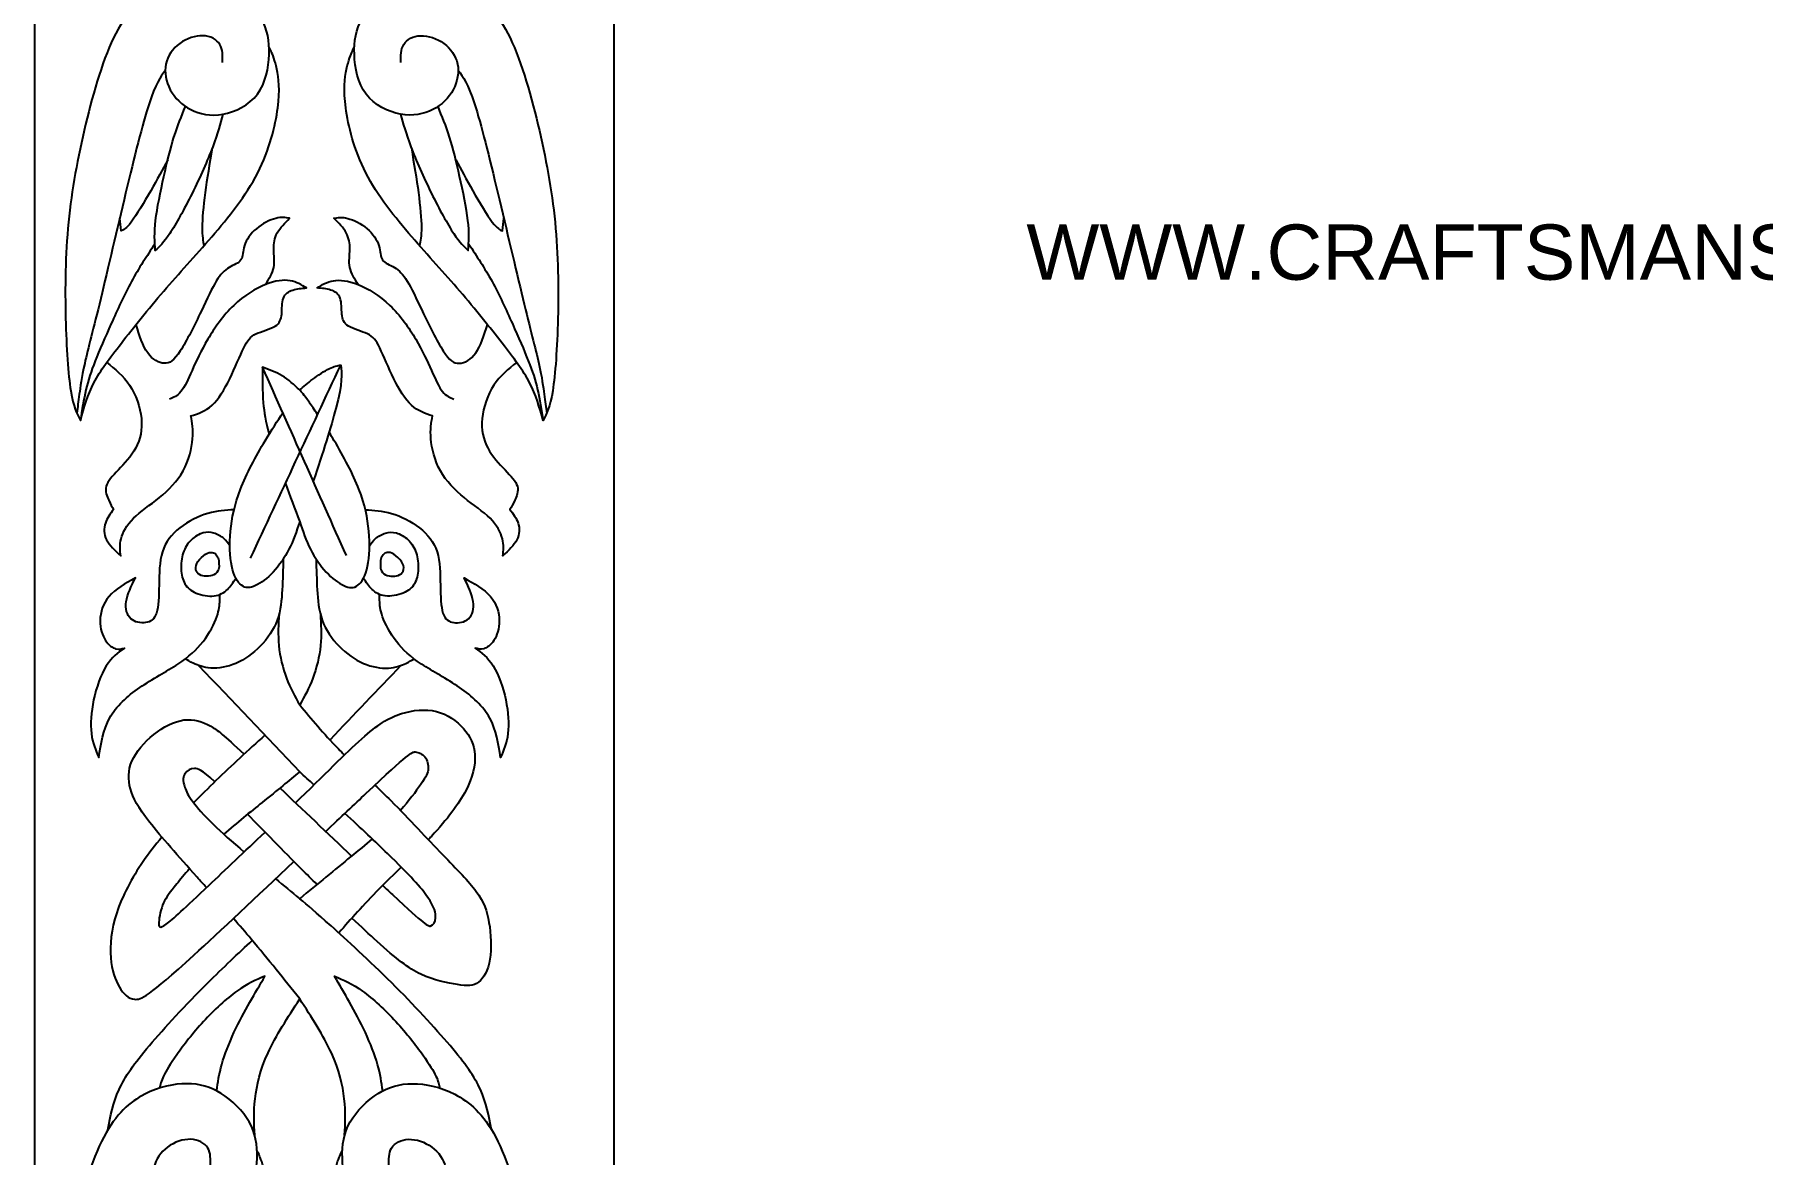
# Model space of a CAD drawing. Header units: millimetres. Extents: x 164 to 454, y 11 to 406.
# Drawn here: x 164.2 to 328.3, y 137.5 to 243.9 of the extents above; entities that cross this region are included whole.
import ezdxf
from ezdxf.enums import TextEntityAlignment as Align

# ---------------------------------------------------------------- set-up
doc = ezdxf.new("R2010")
doc.units = ezdxf.units.MM
for name, color, linetype in [('Default', 7, 'Continuous'), ('DV1_Default', 7, 'Continuous'), ('DV1_Layer_1', 7, 'Continuous'), ('Layer_1', 7, 'Continuous')]:
    doc.layers.add(name, color=color, linetype=linetype)
doc.styles.add('SEACAD_arial_ttfB', font='arial.ttf')

# ---------------------------------------------------------------- blocks, each defined once
blk = doc.blocks.new('SE')
at = {"layer": 'DV1_Layer_1', "color": 7, "linetype": 'Continuous'}
blk.add_line((219.17, 355.01), (219.17, 65.81), dxfattribs=at)
for points, knots in [([(182.01, 241.22), (182.03, 241.84), (182.05, 242.47), (181.75, 242.94), (181.46, 243.41), (180.86, 243.74), (180.14, 243.77), (179.43, 243.79), (177.77, 243.24), (176.8, 241.86), (176.64, 241.08), (176.48, 240.29), (176.79, 238.53), (178.13, 237.19), (178.99, 236.75), (179.84, 236.31), (180.87, 236.1), (182.05, 236.32), (183.22, 236.53), (184.53, 237.17), (185.32, 238.21), (186.12, 239.26), (186.39, 240.71), (186.44, 241.98), (186.48, 243.26), (186.1, 245.47), (184.07, 247.47), (183.04, 248.11), (182.01, 248.76), (180.98, 249.05), (179.76, 249.05), (178.55, 249.05), (177.15, 248.76), (175.77, 248.05), (174.39, 247.33), (171.66, 245.05), (168.82, 235.22), (167.68, 229.15), (167.38, 226.04), (167.07, 222.94), (167.04, 219.76), (167.11, 216.93), (167.18, 214.09), (167.35, 211.59), (167.6, 210.03), (167.85, 208.47), (168.18, 207.84), (168.51, 207.22), (168.85, 208.43), (169.2, 209.64), (169.8, 210.8), (170.4, 211.97), (171.27, 213.09), (172.4, 214.55), (173.54, 216), (176.37, 219.59), (179.41, 222.83), (180.99, 224.67), (182.58, 226.51), (184.24, 228.56), (185.35, 230.74), (186.46, 232.91), (187.6, 237.5), (187.36, 239.74), (187.18, 240.59), (187, 241.43), (186.76, 242), (186.62, 242.31), (186.49, 242.62), (186.46, 242.67), (186.43, 242.72)], [0, 0, 0, 0, 0.034483, 0.034483, 0.034483, 0.068966, 0.068966, 0.068966, 0.103448, 0.137931, 0.137931, 0.137931, 0.172414, 0.206897, 0.206897, 0.206897, 0.241379, 0.241379, 0.241379, 0.275862, 0.275862, 0.275862, 0.310345, 0.310345, 0.310345, 0.344828, 0.37931, 0.37931, 0.37931, 0.413793, 0.413793, 0.413793, 0.448276, 0.448276, 0.448276, 0.482759, 0.517241, 0.551724, 0.551724, 0.551724, 0.586207, 0.586207, 0.586207, 0.62069, 0.62069, 0.62069, 0.655172, 0.655172, 0.655172, 0.689655, 0.689655, 0.689655, 0.724138, 0.724138, 0.724138, 0.758621, 0.793103, 0.793103, 0.793103, 0.827586, 0.827586, 0.827586, 0.862069, 0.896552, 0.896552, 0.896552, 0.931034, 0.931034, 0.931034, 1, 1, 1, 1]), ([(198.96, 241.22), (198.94, 241.84), (198.92, 242.47), (199.22, 242.94), (199.51, 243.41), (200.11, 243.74), (200.83, 243.77), (201.55, 243.79), (203.2, 243.24), (204.17, 241.86), (204.33, 241.08), (204.49, 240.29), (204.18, 238.53), (202.84, 237.19), (201.98, 236.75), (201.13, 236.31), (200.1, 236.1), (198.92, 236.32), (197.75, 236.53), (196.44, 237.17), (195.65, 238.21), (194.85, 239.26), (194.58, 240.71), (194.53, 241.98), (194.49, 243.26), (194.87, 245.47), (196.9, 247.47), (197.93, 248.11), (198.96, 248.76), (199.99, 249.05), (201.21, 249.05), (202.42, 249.05), (203.82, 248.76), (205.2, 248.05), (206.58, 247.33), (209.31, 245.05), (212.15, 235.22), (213.29, 229.15), (213.59, 226.04), (213.9, 222.94), (213.93, 219.76), (213.86, 216.93), (213.79, 214.09), (213.62, 211.59), (213.37, 210.03), (213.12, 208.47), (212.79, 207.84), (212.46, 207.22), (212.12, 208.43), (211.77, 209.64), (211.17, 210.8), (210.57, 211.97), (209.7, 213.09), (208.57, 214.55), (207.43, 216), (204.6, 219.59), (201.56, 222.83), (199.98, 224.67), (198.39, 226.51), (196.73, 228.56), (195.62, 230.74), (194.51, 232.91), (193.37, 237.5), (193.61, 239.74), (193.79, 240.59), (193.97, 241.43), (194.21, 242), (194.35, 242.31), (194.48, 242.62), (194.51, 242.67), (194.54, 242.72)], [0, 0, 0, 0, 0.034483, 0.034483, 0.034483, 0.068966, 0.068966, 0.068966, 0.103448, 0.137931, 0.137931, 0.137931, 0.172414, 0.206897, 0.206897, 0.206897, 0.241379, 0.241379, 0.241379, 0.275862, 0.275862, 0.275862, 0.310345, 0.310345, 0.310345, 0.344828, 0.37931, 0.37931, 0.37931, 0.413793, 0.413793, 0.413793, 0.448276, 0.448276, 0.448276, 0.482759, 0.517241, 0.551724, 0.551724, 0.551724, 0.586207, 0.586207, 0.586207, 0.62069, 0.62069, 0.62069, 0.655172, 0.655172, 0.655172, 0.689655, 0.689655, 0.689655, 0.724138, 0.724138, 0.724138, 0.758621, 0.793103, 0.793103, 0.793103, 0.827586, 0.827586, 0.827586, 0.862069, 0.896552, 0.896552, 0.896552, 0.931034, 0.931034, 0.931034, 1, 1, 1, 1]), ([(176.58, 240.5), (176.11, 239.84), (175.65, 239.19), (174.41, 235.39), (173.63, 232.25), (172.81, 228.81), (171.99, 225.37), (171.13, 221.63), (170.44, 218.79), (169.75, 215.95), (169.23, 214.02), (168.92, 212.63), (168.61, 211.24), (168.51, 210.4), (168.41, 209.7), (168.32, 209.01), (168.24, 208.46), (168.17, 207.91)], [0, 0, 0, 0, 0.142857, 0.142857, 0.285714, 0.285714, 0.285714, 0.428571, 0.428571, 0.428571, 0.571429, 0.571429, 0.571429, 0.714286, 0.714286, 0.714286, 1, 1, 1, 1]), ([(204.39, 240.5), (204.86, 239.84), (205.32, 239.19), (206.56, 235.39), (207.34, 232.25), (208.16, 228.81), (208.98, 225.37), (209.84, 221.63), (210.53, 218.79), (211.22, 215.95), (211.74, 214.02), (212.05, 212.63), (212.36, 211.24), (212.46, 210.4), (212.56, 209.7), (212.65, 209.01), (212.73, 208.46), (212.8, 207.91)], [0, 0, 0, 0, 0.142857, 0.142857, 0.285714, 0.285714, 0.285714, 0.428571, 0.428571, 0.428571, 0.571429, 0.571429, 0.571429, 0.714286, 0.714286, 0.714286, 1, 1, 1, 1]), ([(182.05, 236.32), (181.8, 235.41), (181.56, 234.5), (180.6, 231.95), (179.88, 230.31), (179.12, 228.79), (178.37, 227.26), (177.59, 225.86), (176.41, 224.09), (176.01, 223.72), (175.62, 223.35), (175.57, 224.18), (175.51, 225.02), (175.79, 227.41), (176.12, 228.97), (176.44, 230.38), (176.75, 231.79), (177.06, 233.05), (177.4, 234.14), (177.74, 235.22), (178.12, 236.13), (178.49, 237.04)], [0, 0, 0, 0, 0.111111, 0.111111, 0.222222, 0.222222, 0.222222, 0.333333, 0.333333, 0.444444, 0.444444, 0.444444, 0.555556, 0.555556, 0.666667, 0.666667, 0.666667, 0.777778, 0.777778, 0.777778, 1, 1, 1, 1]), ([(198.92, 236.32), (199.17, 235.41), (199.41, 234.5), (200.37, 231.95), (201.1, 230.31), (201.85, 228.79), (202.6, 227.26), (203.38, 225.86), (204.56, 224.09), (204.96, 223.72), (205.35, 223.35), (205.4, 224.18), (205.46, 225.02), (205.18, 227.41), (204.85, 228.97), (204.53, 230.38), (204.22, 231.79), (203.91, 233.05), (203.57, 234.14), (203.23, 235.22), (202.85, 236.13), (202.48, 237.04)], [0, 0, 0, 0, 0.111111, 0.111111, 0.222222, 0.222222, 0.222222, 0.333333, 0.333333, 0.444444, 0.444444, 0.444444, 0.555556, 0.555556, 0.666667, 0.666667, 0.666667, 0.777778, 0.777778, 0.777778, 1, 1, 1, 1]), ([(181.02, 233.07), (180.78, 231.62), (180.53, 230.17), (180.18, 227.54), (180.08, 226.36), (180.07, 225.54), (180.07, 224.73), (180.16, 224.27), (180.25, 223.81)], [0, 0, 0, 0, 0.25, 0.25, 0.5, 0.5, 0.5, 1, 1, 1, 1]), ([(199.95, 233.07), (200.19, 231.62), (200.44, 230.17), (200.79, 227.54), (200.89, 226.36), (200.9, 225.54), (200.9, 224.73), (200.81, 224.27), (200.72, 223.81)], [0, 0, 0, 0, 0.25, 0.25, 0.5, 0.5, 0.5, 1, 1, 1, 1]), ([(176.81, 231.99), (176.31, 231.05), (175.81, 230.12), (175.19, 229.03), (174.57, 227.95), (173.83, 226.72), (173.34, 226.06), (172.85, 225.41), (172.61, 225.32), (172.37, 225.23), (172.33, 225.63), (172.29, 226.03), (172.25, 226.43)], [0, 0, 0, 0, 0.2, 0.2, 0.2, 0.4, 0.4, 0.4, 0.6, 0.6, 0.6, 1, 1, 1, 1]), ([(204.16, 231.99), (204.66, 231.05), (205.16, 230.12), (205.78, 229.03), (206.4, 227.95), (207.14, 226.72), (207.63, 226.06), (208.12, 225.41), (208.36, 225.32), (208.6, 225.23), (208.64, 225.63), (208.68, 226.03), (208.73, 226.43)], [0, 0, 0, 0, 0.2, 0.2, 0.2, 0.4, 0.4, 0.4, 0.6, 0.6, 0.6, 1, 1, 1, 1]), ([(186.09, 220.13), (186.42, 220.66), (186.75, 221.18), (186.87, 221.75), (186.98, 222.32), (186.88, 222.92), (186.87, 223.48), (186.86, 224.04), (186.95, 224.56), (187.21, 225.04), (187.48, 225.53), (187.93, 225.97), (188.38, 226.42), (188, 226.49), (187.62, 226.56), (187.07, 226.41), (186.51, 226.27), (185.79, 225.91), (185.23, 225.43), (184.67, 224.96), (184.27, 224.37), (184.1, 223.83), (183.93, 223.28), (183.98, 222.78), (183.76, 222.46), (183.55, 222.14), (182.58, 221.87), (181.82, 221.11), (181.42, 220.45), (181.01, 219.78), (180.15, 217.88), (178.6, 214.74), (178, 213.82), (177.41, 212.9), (176.99, 212.62), (176.48, 212.64), (175.98, 212.66), (175.37, 212.97), (174.91, 213.63), (174.44, 214.29), (174.12, 215.3), (173.8, 216.31)], [0, 0, 0, 0, 0.0625, 0.0625, 0.0625, 0.125, 0.125, 0.125, 0.1875, 0.1875, 0.1875, 0.25, 0.25, 0.25, 0.3125, 0.3125, 0.3125, 0.375, 0.375, 0.375, 0.4375, 0.4375, 0.4375, 0.5, 0.5, 0.5, 0.5625, 0.625, 0.625, 0.625, 0.6875, 0.75, 0.75, 0.75, 0.8125, 0.8125, 0.8125, 0.875, 0.875, 0.875, 1, 1, 1, 1]), ([(194.88, 220.13), (194.55, 220.66), (194.22, 221.18), (194.1, 221.75), (193.99, 222.32), (194.09, 222.92), (194.1, 223.48), (194.11, 224.04), (194.02, 224.56), (193.76, 225.04), (193.49, 225.53), (193.04, 225.97), (192.59, 226.42), (192.97, 226.49), (193.35, 226.56), (193.9, 226.41), (194.46, 226.27), (195.18, 225.91), (195.74, 225.43), (196.3, 224.96), (196.7, 224.37), (196.87, 223.83), (197.04, 223.28), (196.99, 222.78), (197.21, 222.46), (197.42, 222.14), (198.39, 221.87), (199.15, 221.11), (199.55, 220.45), (199.96, 219.78), (200.82, 217.88), (202.37, 214.74), (202.97, 213.82), (203.56, 212.9), (203.98, 212.62), (204.49, 212.64), (205, 212.66), (205.6, 212.97), (206.06, 213.63), (206.53, 214.29), (206.85, 215.3), (207.17, 216.31)], [0, 0, 0, 0, 0.0625, 0.0625, 0.0625, 0.125, 0.125, 0.125, 0.1875, 0.1875, 0.1875, 0.25, 0.25, 0.25, 0.3125, 0.3125, 0.3125, 0.375, 0.375, 0.375, 0.4375, 0.4375, 0.4375, 0.5, 0.5, 0.5, 0.5625, 0.625, 0.625, 0.625, 0.6875, 0.75, 0.75, 0.75, 0.8125, 0.8125, 0.8125, 0.875, 0.875, 0.875, 1, 1, 1, 1]), ([(175.58, 223.97), (174.82, 222.83), (174.06, 221.68), (173.36, 220.41), (172.66, 219.13), (172.02, 217.72), (170.85, 215.1), (170.32, 213.9), (169.92, 212.88), (169.52, 211.87), (169.25, 211.04), (169.04, 210.13), (168.83, 209.22), (168.67, 208.22), (168.51, 207.22)], [0, 0, 0, 0, 0.166667, 0.166667, 0.166667, 0.333333, 0.333333, 0.5, 0.5, 0.5, 0.666667, 0.666667, 0.666667, 1, 1, 1, 1]), ([(205.39, 223.97), (206.15, 222.83), (206.91, 221.68), (207.61, 220.41), (208.31, 219.13), (208.95, 217.72), (210.12, 215.1), (210.65, 213.9), (211.05, 212.88), (211.45, 211.87), (211.72, 211.04), (211.93, 210.13), (212.14, 209.22), (212.3, 208.22), (212.46, 207.22)], [0, 0, 0, 0, 0.166667, 0.166667, 0.166667, 0.333333, 0.333333, 0.5, 0.5, 0.5, 0.666667, 0.666667, 0.666667, 1, 1, 1, 1]), ([(171.02, 212.73), (171.8, 212.1), (172.59, 211.47), (173.19, 210.57), (173.78, 209.66), (174.2, 208.47), (174.3, 207.4), (174.41, 206.34), (173.99, 204.48), (172.68, 203.1), (172.12, 202.51), (171.56, 201.93), (171.09, 201.44), (170.96, 200.96), (170.83, 200.48), (171.04, 200), (171.21, 199.63), (171.39, 199.25), (171.52, 199), (171.66, 198.74), (171.35, 198.34), (170.73, 197.55), (170.73, 196.41), (171, 195.87), (171.27, 195.34), (171.8, 194.84), (172.34, 194.34), (172.28, 194.86), (172.18, 195.89), (172.9, 197.27), (173.55, 197.92), (174.2, 198.56), (175.13, 199.17), (176.01, 199.88), (176.89, 200.6), (177.72, 201.43), (178.27, 202.42), (178.82, 203.41), (179.1, 204.57), (179.17, 205.46), (179.25, 206.36), (179.13, 207), (179.01, 207.64), (179.7, 207.86), (181.08, 208.31), (182.19, 210.14), (182.69, 211.17), (183.2, 212.21), (184.13, 214.52), (184.91, 215.5), (186.53, 215.88), (187, 216.17), (187.46, 216.45), (187.58, 216.83), (187.63, 217.32), (187.67, 217.82), (187.6, 219.02), (188.29, 219.47), (188.69, 219.6), (189.09, 219.73), (189.53, 219.76), (189.98, 219.8), (189.52, 220.09), (188.58, 220.68), (187.03, 220.51), (186.09, 220.13), (185.15, 219.75), (184.05, 219.07), (183.07, 218.14), (182.1, 217.21), (181.25, 216.02), (180.61, 214.93), (179.96, 213.83), (179.51, 212.83), (179.12, 211.97), (178.74, 211.1), (178.41, 210.38), (178.06, 209.95), (177.72, 209.52), (177.36, 209.38), (176.99, 209.24)], [0, 0, 0, 0, 0.030303, 0.030303, 0.030303, 0.060606, 0.060606, 0.060606, 0.090909, 0.121212, 0.121212, 0.121212, 0.151515, 0.151515, 0.151515, 0.181818, 0.181818, 0.181818, 0.212121, 0.212121, 0.212121, 0.242424, 0.272727, 0.272727, 0.272727, 0.30303, 0.30303, 0.30303, 0.333333, 0.363636, 0.363636, 0.363636, 0.393939, 0.393939, 0.393939, 0.424242, 0.424242, 0.424242, 0.454545, 0.454545, 0.454545, 0.484848, 0.484848, 0.484848, 0.515152, 0.545455, 0.545455, 0.545455, 0.575758, 0.606061, 0.636364, 0.636364, 0.636364, 0.666667, 0.666667, 0.666667, 0.69697, 0.727273, 0.727273, 0.727273, 0.757576, 0.757576, 0.757576, 0.787879, 0.818182, 0.818182, 0.818182, 0.848485, 0.848485, 0.848485, 0.878788, 0.878788, 0.878788, 0.909091, 0.909091, 0.909091, 0.939394, 0.939394, 0.939394, 1, 1, 1, 1]), ([(209.95, 212.73), (209.17, 212.1), (208.38, 211.47), (207.78, 210.57), (207.19, 209.66), (206.77, 208.47), (206.67, 207.4), (206.56, 206.34), (206.98, 204.48), (208.29, 203.1), (208.85, 202.51), (209.41, 201.93), (209.88, 201.44), (210.01, 200.96), (210.14, 200.48), (209.93, 200), (209.76, 199.63), (209.58, 199.25), (209.45, 199), (209.31, 198.74), (209.62, 198.34), (210.24, 197.55), (210.24, 196.41), (209.97, 195.87), (209.7, 195.34), (209.17, 194.84), (208.63, 194.34), (208.69, 194.86), (208.79, 195.89), (208.07, 197.27), (207.42, 197.92), (206.77, 198.56), (205.84, 199.17), (204.96, 199.88), (204.08, 200.6), (203.25, 201.43), (202.7, 202.42), (202.15, 203.41), (201.87, 204.57), (201.8, 205.46), (201.72, 206.36), (201.84, 207), (201.96, 207.64), (201.27, 207.86), (199.89, 208.31), (198.79, 210.14), (198.28, 211.17), (197.77, 212.21), (196.84, 214.52), (196.06, 215.5), (194.44, 215.88), (193.97, 216.17), (193.51, 216.45), (193.39, 216.83), (193.34, 217.32), (193.3, 217.82), (193.37, 219.02), (192.68, 219.47), (192.28, 219.6), (191.89, 219.73), (191.44, 219.76), (190.99, 219.8), (191.45, 220.09), (192.39, 220.68), (193.94, 220.51), (194.88, 220.13), (195.82, 219.75), (196.92, 219.07), (197.9, 218.14), (198.87, 217.21), (199.72, 216.02), (200.36, 214.93), (201.01, 213.83), (201.46, 212.83), (201.85, 211.97), (202.24, 211.1), (202.56, 210.38), (202.91, 209.95), (203.25, 209.52), (203.62, 209.38), (203.98, 209.24)], [0, 0, 0, 0, 0.030303, 0.030303, 0.030303, 0.060606, 0.060606, 0.060606, 0.090909, 0.121212, 0.121212, 0.121212, 0.151515, 0.151515, 0.151515, 0.181818, 0.181818, 0.181818, 0.212121, 0.212121, 0.212121, 0.242424, 0.272727, 0.272727, 0.272727, 0.30303, 0.30303, 0.30303, 0.333333, 0.363636, 0.363636, 0.363636, 0.393939, 0.393939, 0.393939, 0.424242, 0.424242, 0.424242, 0.454545, 0.454545, 0.454545, 0.484848, 0.484848, 0.484848, 0.515152, 0.545455, 0.545455, 0.545455, 0.575758, 0.606061, 0.636364, 0.636364, 0.636364, 0.666667, 0.666667, 0.666667, 0.69697, 0.727273, 0.727273, 0.727273, 0.757576, 0.757576, 0.757576, 0.787879, 0.818182, 0.818182, 0.818182, 0.848485, 0.848485, 0.848485, 0.878788, 0.878788, 0.878788, 0.909091, 0.909091, 0.909091, 0.939394, 0.939394, 0.939394, 1, 1, 1, 1]), ([(189.34, 210.11), (188.81, 210.6), (188.28, 211.09), (187.69, 211.45), (187.1, 211.81), (186.46, 212.04), (185.81, 212.27), (185.79, 211.16), (185.78, 210.05), (185.88, 208.9), (185.96, 208.02), (186.11, 207.12), (186.43, 205.91)], [0, 0, 0, 0, 0.2, 0.2, 0.2, 0.4, 0.4, 0.4, 0.6, 0.6, 0.6, 1, 1, 1, 1]), ([(189.34, 210.11), (189.71, 210.43), (190.08, 210.76), (190.58, 211.13), (191.07, 211.5), (192.31, 212.32), (192.93, 212.43), (193.24, 212.48), (193.34, 211.65), (193.43, 210.83), (192.78, 208.35), (192.33, 206.64), (191.54, 204.16), (190.63, 201.44)], [0, 0, 0, 0, 0.166667, 0.166667, 0.166667, 0.333333, 0.5, 0.5, 0.5, 0.666667, 0.666667, 0.666667, 1, 1, 1, 1]), ([(191.04, 207.77), (190.74, 208.23), (190.47, 208.61), (190.26, 208.92), (189.71, 209.69), (189.52, 209.9), (189.34, 210.11)], [0, 0, 0, 0, 0.333333, 0.333333, 0.333333, 1, 1, 1, 1]), ([(189.34, 197.58), (189.03, 196.69), (188.73, 195.79), (188.32, 194.97), (187.9, 194.15), (187.39, 193.41), (186.83, 192.81), (186.27, 192.22), (185.06, 191.32), (184.2, 191.25), (183.81, 191.55), (183.42, 191.84), (183.07, 192.46), (182.89, 193.37), (182.7, 194.27), (182.66, 195.46), (182.77, 196.69), (182.89, 197.93), (183.4, 200.48), (185.16, 203.79), (186.06, 205.29), (186.65, 206.28), (187.25, 207.2), (187.74, 207.93)], [0, 0, 0, 0, 0.1, 0.1, 0.1, 0.2, 0.2, 0.2, 0.3, 0.4, 0.4, 0.4, 0.5, 0.5, 0.5, 0.6, 0.6, 0.6, 0.7, 0.8, 0.8, 0.8, 1, 1, 1, 1]), ([(189.34, 197.58), (189.64, 196.69), (189.95, 195.79), (190.36, 194.97), (190.77, 194.15), (191.29, 193.41), (191.85, 192.81), (192.41, 192.22), (193.62, 191.32), (194.48, 191.25), (194.87, 191.55), (195.26, 191.84), (195.6, 192.46), (195.79, 193.37), (195.98, 194.27), (196.02, 195.46), (195.91, 196.69), (195.79, 197.93), (195.28, 200.48), (193.52, 203.79), (192.62, 205.29), (192.46, 205.57), (192.29, 205.83), (192.13, 206.09)], [0, 0, 0, 0, 0.1, 0.1, 0.1, 0.2, 0.2, 0.2, 0.3, 0.4, 0.4, 0.4, 0.5, 0.5, 0.5, 0.6, 0.6, 0.6, 0.7, 0.8, 0.8, 0.8, 1, 1, 1, 1]), ([(183.1, 198.72), (182.3, 198.68), (181.51, 198.65), (180.62, 198.38), (179.73, 198.12), (178.75, 197.62), (177.96, 197.01), (177.18, 196.39), (176.59, 195.67), (176.3, 194.73), (176, 193.79), (176, 191.48), (175.93, 189.51), (175.74, 188.91), (175.54, 188.3), (174.81, 187.85), (173.67, 188.03), (173.3, 188.37), (172.93, 188.72), (172.59, 189.92), (173.35, 191.48), (173.73, 192.25), (172.78, 191.72), (171.83, 191.18), (171.23, 190.49), (170.64, 189.8), (170.4, 188.96), (170.39, 188.2), (170.38, 187.44), (170.6, 186.77), (170.9, 186.31), (171.19, 185.85), (171.91, 185.37), (172.43, 185.51), (172.69, 185.58), (172.09, 185.15), (170.88, 184.28), (170.02, 181.83), (169.77, 180.66), (169.52, 179.49), (169.45, 178.37), (169.56, 177.46), (169.67, 176.56), (169.96, 175.87), (170.26, 175.18), (170.47, 176.49), (170.67, 177.8), (171.29, 178.93), (171.91, 180.06), (172.95, 181.01), (174.15, 181.83), (175.35, 182.66), (178.07, 184.08), (179.56, 185.42), (180.16, 186.21), (180.76, 186.99), (181.23, 187.89), (181.47, 188.56), (181.71, 189.23), (181.73, 189.68), (181.75, 190.13)], [0, 0, 0, 0, 0.04, 0.04, 0.04, 0.08, 0.08, 0.08, 0.12, 0.12, 0.12, 0.16, 0.2, 0.2, 0.2, 0.24, 0.28, 0.28, 0.28, 0.32, 0.36, 0.36, 0.36, 0.4, 0.4, 0.4, 0.44, 0.44, 0.44, 0.48, 0.48, 0.48, 0.52, 0.56, 0.56, 0.56, 0.6, 0.64, 0.64, 0.64, 0.68, 0.68, 0.68, 0.72, 0.72, 0.72, 0.76, 0.76, 0.76, 0.8, 0.8, 0.8, 0.84, 0.88, 0.88, 0.88, 0.92, 0.92, 0.92, 1, 1, 1, 1]), ([(195.58, 198.72), (196.37, 198.68), (197.17, 198.65), (198.06, 198.38), (198.95, 198.12), (199.93, 197.62), (200.72, 197.01), (201.5, 196.39), (202.09, 195.67), (202.38, 194.73), (202.68, 193.79), (202.68, 191.48), (202.75, 189.51), (202.94, 188.91), (203.14, 188.3), (203.87, 187.85), (205.01, 188.03), (205.38, 188.37), (205.75, 188.72), (206.09, 189.92), (205.33, 191.48), (204.95, 192.25), (205.9, 191.72), (206.85, 191.18), (207.45, 190.49), (208.04, 189.8), (208.28, 188.96), (208.29, 188.2), (208.3, 187.44), (208.08, 186.77), (207.78, 186.31), (207.49, 185.85), (206.76, 185.37), (206.25, 185.51), (205.99, 185.58), (206.59, 185.15), (207.8, 184.28), (208.66, 181.83), (208.91, 180.66), (209.16, 179.49), (209.23, 178.37), (209.12, 177.46), (209.01, 176.56), (208.71, 175.87), (208.42, 175.18), (208.21, 176.49), (208.01, 177.8), (207.39, 178.93), (206.76, 180.06), (205.73, 181.01), (204.53, 181.83), (203.33, 182.66), (200.61, 184.08), (199.12, 185.42), (198.52, 186.21), (197.92, 186.99), (197.45, 187.89), (197.21, 188.56), (196.97, 189.23), (196.95, 189.68), (196.93, 190.13)], [0, 0, 0, 0, 0.04, 0.04, 0.04, 0.08, 0.08, 0.08, 0.12, 0.12, 0.12, 0.16, 0.2, 0.2, 0.2, 0.24, 0.28, 0.28, 0.28, 0.32, 0.36, 0.36, 0.36, 0.4, 0.4, 0.4, 0.44, 0.44, 0.44, 0.48, 0.48, 0.48, 0.52, 0.56, 0.56, 0.56, 0.6, 0.64, 0.64, 0.64, 0.68, 0.68, 0.68, 0.72, 0.72, 0.72, 0.76, 0.76, 0.76, 0.8, 0.8, 0.8, 0.84, 0.88, 0.88, 0.88, 0.92, 0.92, 0.92, 1, 1, 1, 1]), ([(189.34, 197.58), (189.34, 197.58), (189.34, 197.58), (189.34, 197.58), (189.34, 197.58), (189.34, 197.58), (189.34, 197.58)], [0, 0, 0, 0, 0.333333, 0.333333, 0.333333, 1, 1, 1, 1]), ([(182.71, 195.29), (182.55, 195.54), (182.39, 195.78), (182.13, 196), (181.88, 196.22), (181.53, 196.4), (181.19, 196.5), (180.85, 196.61), (180.53, 196.62), (180.16, 196.52), (179.79, 196.42), (179.38, 196.2), (179.05, 195.87), (178.71, 195.54), (178.44, 195.11), (178.28, 194.62), (178.11, 194.13), (178.06, 193.59), (178.08, 193.07), (178.11, 192.56), (178.21, 192.08), (178.44, 191.69), (178.66, 191.3), (179.01, 191.01), (180.02, 190.6), (180.68, 190.48), (181.75, 190.61), (182.15, 190.85), (182.47, 191.16), (182.79, 191.46), (183.04, 191.84), (183.28, 192.21)], [0, 0, 0, 0, 0.083333, 0.083333, 0.083333, 0.166667, 0.166667, 0.166667, 0.25, 0.25, 0.25, 0.333333, 0.333333, 0.333333, 0.416667, 0.416667, 0.416667, 0.5, 0.5, 0.5, 0.583333, 0.583333, 0.583333, 0.666667, 0.666667, 0.75, 0.75, 0.833333, 0.833333, 0.833333, 1, 1, 1, 1]), ([(195.97, 195.29), (196.13, 195.54), (196.29, 195.78), (196.55, 196), (196.8, 196.22), (197.15, 196.4), (197.49, 196.5), (197.83, 196.61), (198.15, 196.62), (198.52, 196.52), (198.88, 196.42), (199.29, 196.2), (199.63, 195.87), (199.97, 195.54), (200.24, 195.11), (200.4, 194.62), (200.56, 194.13), (200.62, 193.59), (200.6, 193.07), (200.57, 192.56), (200.47, 192.08), (200.24, 191.69), (200.02, 191.3), (199.67, 191.01), (198.66, 190.6), (198, 190.48), (196.93, 190.61), (196.53, 190.85), (196.21, 191.16), (195.89, 191.46), (195.64, 191.84), (195.4, 192.21)], [0, 0, 0, 0, 0.083333, 0.083333, 0.083333, 0.166667, 0.166667, 0.166667, 0.25, 0.25, 0.25, 0.333333, 0.333333, 0.333333, 0.416667, 0.416667, 0.416667, 0.5, 0.5, 0.5, 0.583333, 0.583333, 0.583333, 0.666667, 0.666667, 0.75, 0.75, 0.833333, 0.833333, 0.833333, 1, 1, 1, 1]), ([(187.78, 194.04), (187.76, 193.07), (187.73, 192.11), (187.68, 191.13), (187.62, 190.15), (187.54, 189.16), (187.2, 188.24), (186.87, 187.32), (186.28, 186.47), (184.9, 185.05), (184.11, 184.49), (183.29, 184.13), (182.47, 183.78), (181.62, 183.64), (180.91, 183.69), (180.21, 183.73), (179.65, 183.95), (179.27, 184.13), (178.89, 184.31), (178.69, 184.44), (178.48, 184.57)], [0, 0, 0, 0, 0.125, 0.125, 0.125, 0.25, 0.25, 0.25, 0.375, 0.375, 0.5, 0.5, 0.5, 0.625, 0.625, 0.625, 0.75, 0.75, 0.75, 1, 1, 1, 1]), ([(181.67, 193.55), (181.67, 193.71), (181.68, 193.88), (181.6, 194.19), (181.51, 194.33), (181.31, 194.56), (181.19, 194.65), (181.03, 194.67), (180.86, 194.7), (180.65, 194.65), (180.14, 194.34), (179.85, 194.08), (179.68, 193.81), (179.5, 193.55), (179.44, 193.27), (179.47, 193.05), (179.51, 192.83), (179.64, 192.66), (179.82, 192.56), (180.01, 192.45), (180.24, 192.42), (180.49, 192.41), (180.73, 192.41), (180.99, 192.43), (181.2, 192.54), (181.41, 192.66), (181.56, 192.87), (181.63, 193.05), (181.7, 193.23), (181.68, 193.39), (181.67, 193.55)], [0, 0, 0, 0, 0.083333, 0.083333, 0.166667, 0.166667, 0.25, 0.25, 0.25, 0.333333, 0.333333, 0.416667, 0.416667, 0.416667, 0.5, 0.5, 0.5, 0.583333, 0.583333, 0.583333, 0.666667, 0.666667, 0.666667, 0.75, 0.75, 0.75, 0.833333, 0.833333, 0.833333, 1, 1, 1, 1]), ([(190.9, 194.04), (190.92, 193.07), (190.95, 192.11), (191, 191.13), (191.06, 190.15), (191.14, 189.16), (191.48, 188.24), (191.81, 187.32), (192.4, 186.47), (193.77, 185.05), (194.57, 184.49), (195.39, 184.13), (196.21, 183.78), (197.06, 183.64), (197.76, 183.69), (198.47, 183.73), (199.03, 183.95), (199.41, 184.13), (199.79, 184.31), (199.99, 184.44), (200.2, 184.57)], [0, 0, 0, 0, 0.125, 0.125, 0.125, 0.25, 0.25, 0.25, 0.375, 0.375, 0.5, 0.5, 0.5, 0.625, 0.625, 0.625, 0.75, 0.75, 0.75, 1, 1, 1, 1]), ([(197.01, 193.55), (197.01, 193.71), (197, 193.88), (197.08, 194.19), (197.17, 194.33), (197.37, 194.56), (197.49, 194.65), (197.65, 194.67), (197.82, 194.7), (198.03, 194.65), (198.53, 194.34), (198.83, 194.08), (199, 193.81), (199.18, 193.55), (199.24, 193.27), (199.21, 193.05), (199.17, 192.83), (199.04, 192.66), (198.85, 192.56), (198.67, 192.45), (198.44, 192.42), (198.19, 192.41), (197.95, 192.41), (197.69, 192.43), (197.48, 192.54), (197.27, 192.66), (197.12, 192.87), (197.05, 193.05), (196.98, 193.23), (197, 193.39), (197.01, 193.55)], [0, 0, 0, 0, 0.083333, 0.083333, 0.166667, 0.166667, 0.25, 0.25, 0.25, 0.333333, 0.333333, 0.416667, 0.416667, 0.416667, 0.5, 0.5, 0.5, 0.583333, 0.583333, 0.583333, 0.666667, 0.666667, 0.666667, 0.75, 0.75, 0.75, 0.833333, 0.833333, 0.833333, 1, 1, 1, 1]), ([(187.38, 188.83), (187.32, 187.84), (187.26, 186.86), (187.36, 185.82), (187.46, 184.78), (187.73, 183.68), (188.08, 182.73), (188.44, 181.78), (188.89, 180.98), (189.34, 180.18)], [0, 0, 0, 0, 0.25, 0.25, 0.25, 0.5, 0.5, 0.5, 1, 1, 1, 1]), ([(191.3, 188.83), (191.36, 187.84), (191.42, 186.86), (191.32, 185.82), (191.21, 184.78), (190.95, 183.68), (190.59, 182.73), (190.24, 181.78), (189.79, 180.98), (189.34, 180.18)], [0, 0, 0, 0, 0.25, 0.25, 0.25, 0.5, 0.5, 0.5, 1, 1, 1, 1]), ([(180.48, 162.82), (180.18, 163.16), (179.89, 163.49), (179.59, 163.83), (177.85, 165.77), (176.16, 167.65), (175.08, 169.04), (173.99, 170.43), (173.02, 172.23), (173.02, 173.95), (173.41, 174.84), (173.8, 175.73), (174.58, 176.64), (175.48, 177.37), (176.39, 178.09), (177.42, 178.63), (178.35, 178.75), (179.29, 178.88), (180.11, 178.61), (180.89, 178.16), (181.51, 177.8), (182.11, 177.33), (184.05, 175.51)], [0, 0, 0, 0, 0.111111, 0.111111, 0.111111, 0.222222, 0.222222, 0.222222, 0.333333, 0.444444, 0.444444, 0.444444, 0.555556, 0.555556, 0.555556, 0.666667, 0.666667, 0.666667, 0.777778, 0.777778, 0.777778, 1, 1, 1, 1]), ([(188.94, 170.88), (189.1, 171.03), (189.25, 171.18), (189.39, 171.32), (192.14, 173.99), (196, 177.92), (197.93, 179.02), (199.01, 179.36), (200.09, 179.69), (201.28, 179.82), (202.32, 179.56), (203.37, 179.3), (205.16, 178.02), (205.92, 176.4), (205.98, 175.43), (206.04, 174.45), (205.78, 173.31), (205.11, 172.03), (204.44, 170.74), (203.35, 169.31), (201.85, 167.69), (201.75, 167.59), (201.66, 167.48), (201.56, 167.38)], [0, 0, 0, 0, 0.1, 0.1, 0.1, 0.2, 0.3, 0.3, 0.3, 0.4, 0.4, 0.4, 0.5, 0.6, 0.6, 0.6, 0.7, 0.7, 0.7, 0.8, 0.8, 0.8, 1, 1, 1, 1]), ([(189.34, 180.18), (190.46, 178.84), (191.57, 177.5), (193.02, 176), (193.2, 175.81), (193.39, 175.62), (193.59, 175.42)], [0, 0, 0, 0, 0.333333, 0.333333, 0.333333, 1, 1, 1, 1]), ([(186.04, 177.3), (185.24, 176.59), (184.44, 175.87), (183.64, 175.13), (182.12, 173.72), (180.61, 172.25), (179.26, 170.88)], [0, 0, 0, 0, 0.333333, 0.333333, 0.333333, 1, 1, 1, 1]), ([(191.81, 168.16), (193.25, 169.52), (194.57, 170.77), (195.63, 171.76), (199.73, 175.61), (199.99, 175.73), (200.3, 175.71), (200.62, 175.69), (201, 175.54), (201.24, 175.24), (201.47, 174.93), (201.64, 174.04), (201.4, 173.42), (200.81, 172.58), (200.38, 171.96), (199.7, 171.06), (198.91, 170.15)], [0, 0, 0, 0, 0.142857, 0.142857, 0.142857, 0.285714, 0.285714, 0.285714, 0.428571, 0.428571, 0.428571, 0.571429, 0.714286, 0.714286, 0.714286, 1, 1, 1, 1]), ([(181.28, 172.89), (180.01, 174.05), (179.65, 174.16), (179.34, 174.14), (178.97, 174.12), (178.66, 173.95), (178.47, 173.67), (178.27, 173.4), (178.18, 173.02), (178.43, 172.33), (178.68, 171.64), (179.27, 170.64), (181.14, 168.83), (181.92, 168.07), (182.92, 167.18), (184.06, 166.2)], [0, 0, 0, 0, 0.166667, 0.166667, 0.166667, 0.333333, 0.333333, 0.333333, 0.5, 0.5, 0.5, 0.666667, 0.666667, 0.666667, 1, 1, 1, 1]), ([(189.34, 173.83), (188.3, 172.97), (187.26, 172.1), (185.77, 170.91), (184.68, 170.03), (183.35, 168.96), (182.13, 167.9)], [0, 0, 0, 0, 0.333333, 0.333333, 0.333333, 1, 1, 1, 1]), ([(196.49, 172.57), (196.99, 172.08), (197.49, 171.59), (197.99, 171.09), (199.74, 169.33), (201.47, 167.46), (202.88, 165.99), (204.3, 164.51), (205.4, 163.43), (206.11, 162.45), (206.82, 161.48), (207.44, 159.75), (207.64, 155.72), (206.82, 154.2), (206.32, 153.83), (205.83, 153.46), (205.26, 153.47), (204.32, 153.61), (203.38, 153.75), (202.07, 154.01), (200.86, 154.59), (199.64, 155.17), (198.52, 156.06), (196.69, 157.71), (195.99, 158.34), (195.18, 159.08), (194.3, 159.92)], [0, 0, 0, 0, 0.090909, 0.090909, 0.090909, 0.181818, 0.181818, 0.181818, 0.272727, 0.272727, 0.272727, 0.363636, 0.454545, 0.545455, 0.545455, 0.545455, 0.636364, 0.636364, 0.636364, 0.727273, 0.727273, 0.727273, 0.818182, 0.818182, 0.818182, 1, 1, 1, 1]), ([(190.98, 163.12), (190.5, 163.59), (190.01, 164.08), (189.51, 164.58), (187.79, 166.31), (185.96, 168.2), (184.39, 169.79)], [0, 0, 0, 0, 0.333333, 0.333333, 0.333333, 1, 1, 1, 1]), ([(197.22, 163.03), (197.55, 162.72), (197.86, 162.43), (198.14, 162.17), (201.26, 159.25), (201.85, 158.98), (202.23, 159.53), (202.25, 159.96), (202.28, 160.39), (202.14, 160.98), (201.52, 161.88), (200.9, 162.79), (199.8, 164.01), (197.68, 166.06), (196.57, 167.14), (195.17, 168.46), (193.63, 169.88)], [0, 0, 0, 0, 0.142857, 0.142857, 0.142857, 0.285714, 0.428571, 0.428571, 0.428571, 0.571429, 0.571429, 0.571429, 0.714286, 0.714286, 0.714286, 1, 1, 1, 1]), ([(176.25, 167.62), (175.6, 166.85), (175.02, 166.09), (174.47, 165.3), (173.4, 163.74), (172.49, 162.03), (171.96, 160.44), (171.44, 158.84), (171.3, 157.36), (171.39, 156.16), (171.49, 154.96), (172.14, 153.13), (173.08, 152.27), (173.66, 152.21), (174.25, 152.15), (174.96, 152.46), (179.28, 156.4), (181.74, 158.64), (185.37, 162.06), (188.79, 165.3)], [0, 0, 0, 0, 0.125, 0.125, 0.125, 0.25, 0.25, 0.25, 0.375, 0.375, 0.375, 0.5, 0.625, 0.625, 0.625, 0.75, 0.75, 0.75, 1, 1, 1, 1]), ([(178.88, 164.64), (178.39, 164.07), (177.99, 163.57), (177.67, 163.17), (176.99, 162.32), (176.66, 161.94), (176.41, 161.37), (176.16, 160.79), (175.99, 160.01), (175.96, 159.54), (175.92, 159.06), (176.13, 158.72), (178.41, 160.86), (180.75, 163.07), (182.21, 164.45), (184.14, 166.28), (186.05, 168.1)], [0, 0, 0, 0, 0.142857, 0.142857, 0.142857, 0.285714, 0.285714, 0.285714, 0.428571, 0.428571, 0.428571, 0.571429, 0.714286, 0.714286, 0.714286, 1, 1, 1, 1]), ([(196.22, 167.46), (195.58, 166.9), (194.91, 166.34), (194.17, 165.74), (192.71, 164.53), (191.02, 163.15), (189.34, 161.77)], [0, 0, 0, 0, 0.333333, 0.333333, 0.333333, 1, 1, 1, 1]), ([(198.99, 164.77), (198.26, 164.06), (197.55, 163.36), (196.9, 162.7), (195.36, 161.14), (194.21, 159.83), (193.05, 158.52)], [0, 0, 0, 0, 0.333333, 0.333333, 0.333333, 1, 1, 1, 1]), ([(207.57, 139.81), (207.32, 141.1), (207.07, 142.38), (206.5, 143.63), (205.94, 144.88), (205.06, 146.11), (203.62, 147.81), (202.18, 149.51), (200.18, 151.68), (198.08, 153.77), (195.98, 155.86), (193.79, 157.86), (192.32, 159.18), (190.85, 160.5), (190.09, 161.13), (189.34, 161.77)], [0, 0, 0, 0, 0.166667, 0.166667, 0.166667, 0.333333, 0.333333, 0.333333, 0.5, 0.5, 0.5, 0.666667, 0.666667, 0.666667, 1, 1, 1, 1]), ([(189.34, 152.25), (187.85, 154.11), (186.37, 155.98), (184.74, 157.92), (184.19, 158.57), (183.62, 159.23), (183.05, 159.89)], [0, 0, 0, 0, 0.333333, 0.333333, 0.333333, 1, 1, 1, 1]), ([(171.11, 139.81), (171.36, 141.1), (171.61, 142.38), (172.18, 143.63), (172.74, 144.88), (173.62, 146.11), (175.06, 147.81), (176.5, 149.51), (178.5, 151.68), (180.6, 153.77), (182.06, 155.22), (183.56, 156.63), (184.84, 157.8)], [0, 0, 0, 0, 0.2, 0.2, 0.2, 0.4, 0.4, 0.4, 0.6, 0.6, 0.6, 1, 1, 1, 1]), ([(181.45, 143.51), (181.57, 144.3), (181.68, 145.1), (182.21, 146.96), (182.63, 148.02), (183.1, 149.05), (183.57, 150.07), (184.1, 151.05), (185.1, 152.82), (185.57, 153.61), (186.03, 154.4), (185.2, 154.05), (184.36, 153.7), (183.37, 152.99), (182.38, 152.28), (181.22, 151.21), (180.2, 150.1), (179.19, 148.99), (178.3, 147.84), (177.66, 146.94), (177.03, 146.04), (176.64, 145.4), (176.41, 144.91), (176.18, 144.43), (176.11, 144.1), (176.04, 143.78)], [0, 0, 0, 0, 0.1, 0.1, 0.2, 0.2, 0.2, 0.3, 0.3, 0.4, 0.4, 0.4, 0.5, 0.5, 0.5, 0.6, 0.6, 0.6, 0.7, 0.7, 0.7, 0.8, 0.8, 0.8, 1, 1, 1, 1]), ([(197.23, 143.51), (197.11, 144.3), (197, 145.1), (196.47, 146.96), (196.05, 148.02), (195.58, 149.05), (195.11, 150.07), (194.57, 151.05), (193.58, 152.82), (193.11, 153.61), (192.65, 154.4), (193.48, 154.05), (194.32, 153.7), (195.31, 152.99), (196.3, 152.28), (197.46, 151.21), (198.47, 150.1), (199.49, 148.99), (200.38, 147.84), (201.02, 146.94), (201.65, 146.04), (202.04, 145.4), (202.27, 144.91), (202.5, 144.43), (202.57, 144.1), (202.63, 143.78)], [0, 0, 0, 0, 0.1, 0.1, 0.2, 0.2, 0.2, 0.3, 0.3, 0.4, 0.4, 0.4, 0.5, 0.5, 0.5, 0.6, 0.6, 0.6, 0.7, 0.7, 0.7, 0.8, 0.8, 0.8, 1, 1, 1, 1]), ([(185.07, 139.3), (185.01, 140.39), (184.96, 141.48), (185.25, 144.04), (185.59, 145.51), (186.33, 147.12), (187.07, 148.73), (188.21, 150.49), (189.34, 152.25)], [0, 0, 0, 0, 0.25, 0.25, 0.5, 0.5, 0.5, 1, 1, 1, 1]), ([(193.61, 139.3), (193.67, 140.39), (193.72, 141.48), (193.43, 144.04), (193.09, 145.51), (192.35, 147.12), (191.61, 148.73), (190.47, 150.49), (189.34, 152.25)], [0, 0, 0, 0, 0.25, 0.25, 0.5, 0.5, 0.5, 1, 1, 1, 1]), ([(180.87, 136.36), (180.88, 136.98), (180.9, 137.6), (180.61, 138.08), (180.31, 138.55), (179.71, 138.88), (179, 138.91), (178.28, 138.93), (176.62, 138.38), (175.66, 137), (175.49, 136.22), (175.33, 135.43), (175.64, 133.67), (176.99, 132.33), (177.84, 131.89), (178.69, 131.45), (179.73, 131.24), (180.9, 131.46), (182.07, 131.67), (183.39, 132.31), (184.18, 133.35), (184.97, 134.4), (185.25, 135.85), (185.29, 137.12), (185.33, 138.4), (184.96, 140.61), (182.92, 142.61), (181.89, 143.25), (180.87, 143.9), (179.83, 144.19), (178.62, 144.19), (177.4, 144.19), (176, 143.9), (174.62, 143.19), (173.24, 142.47), (170.52, 140.19), (167.67, 130.36), (166.53, 124.29), (166.23, 121.18), (165.93, 118.08), (165.89, 114.9), (165.96, 112.07), (166.03, 109.23), (166.2, 106.73), (166.45, 105.17), (166.7, 103.61), (167.03, 102.98), (167.36, 102.36), (167.71, 103.57), (168.05, 104.78), (168.65, 105.94), (169.26, 107.11), (170.12, 108.23), (171.26, 109.69), (172.4, 111.14), (175.23, 114.73), (178.26, 117.97), (179.85, 119.81), (181.44, 121.65), (183.09, 123.7), (184.2, 125.87), (185.32, 128.05), (186.46, 132.64), (186.21, 134.88), (186.03, 135.72), (185.85, 136.57), (185.61, 137.14), (185.48, 137.45), (185.34, 137.76), (185.32, 137.81), (185.29, 137.86)], [0, 0, 0, 0, 0.034483, 0.034483, 0.034483, 0.068966, 0.068966, 0.068966, 0.103448, 0.137931, 0.137931, 0.137931, 0.172414, 0.206897, 0.206897, 0.206897, 0.241379, 0.241379, 0.241379, 0.275862, 0.275862, 0.275862, 0.310345, 0.310345, 0.310345, 0.344828, 0.37931, 0.37931, 0.37931, 0.413793, 0.413793, 0.413793, 0.448276, 0.448276, 0.448276, 0.482759, 0.517241, 0.551724, 0.551724, 0.551724, 0.586207, 0.586207, 0.586207, 0.62069, 0.62069, 0.62069, 0.655172, 0.655172, 0.655172, 0.689655, 0.689655, 0.689655, 0.724138, 0.724138, 0.724138, 0.758621, 0.793103, 0.793103, 0.793103, 0.827586, 0.827586, 0.827586, 0.862069, 0.896552, 0.896552, 0.896552, 0.931034, 0.931034, 0.931034, 1, 1, 1, 1]), ([(197.81, 136.36), (197.79, 136.98), (197.78, 137.6), (198.07, 138.08), (198.36, 138.55), (198.97, 138.88), (199.68, 138.91), (200.4, 138.93), (202.06, 138.38), (203.02, 137), (203.19, 136.22), (203.35, 135.43), (203.04, 133.67), (201.69, 132.33), (200.84, 131.89), (199.99, 131.45), (198.95, 131.24), (197.78, 131.46), (196.6, 131.67), (195.29, 132.31), (194.5, 133.35), (193.71, 134.4), (193.43, 135.85), (193.39, 137.12), (193.34, 138.4), (193.72, 140.61), (195.76, 142.61), (196.79, 143.25), (197.81, 143.9), (198.85, 144.19), (200.06, 144.19), (201.28, 144.19), (202.68, 143.9), (204.06, 143.19), (205.44, 142.47), (208.16, 140.19), (211.01, 130.36), (212.15, 124.29), (212.45, 121.18), (212.75, 118.08), (212.78, 114.9), (212.72, 112.07), (212.65, 109.23), (212.47, 106.73), (212.22, 105.17), (211.97, 103.61), (211.65, 102.98), (211.32, 102.36), (210.97, 103.57), (210.63, 104.78), (210.02, 105.94), (209.42, 107.11), (208.56, 108.23), (207.42, 109.69), (206.28, 111.14), (203.45, 114.73), (200.42, 117.97), (198.83, 119.81), (197.24, 121.65), (195.59, 123.7), (194.47, 125.87), (193.36, 128.05), (192.22, 132.64), (192.46, 134.88), (192.65, 135.72), (192.83, 136.57), (193.07, 137.14), (193.2, 137.45), (193.34, 137.76), (193.36, 137.81), (193.39, 137.86)], [0, 0, 0, 0, 0.034483, 0.034483, 0.034483, 0.068966, 0.068966, 0.068966, 0.103448, 0.137931, 0.137931, 0.137931, 0.172414, 0.206897, 0.206897, 0.206897, 0.241379, 0.241379, 0.241379, 0.275862, 0.275862, 0.275862, 0.310345, 0.310345, 0.310345, 0.344828, 0.37931, 0.37931, 0.37931, 0.413793, 0.413793, 0.413793, 0.448276, 0.448276, 0.448276, 0.482759, 0.517241, 0.551724, 0.551724, 0.551724, 0.586207, 0.586207, 0.586207, 0.62069, 0.62069, 0.62069, 0.655172, 0.655172, 0.655172, 0.689655, 0.689655, 0.689655, 0.724138, 0.724138, 0.724138, 0.758621, 0.793103, 0.793103, 0.793103, 0.827586, 0.827586, 0.827586, 0.862069, 0.896552, 0.896552, 0.896552, 0.931034, 0.931034, 0.931034, 1, 1, 1, 1])]:
    blk.add_open_spline(points, degree=3, knots=knots, dxfattribs=at)
for points in [[(184.67, 194.12), (187.53, 200.24), (190.38, 206.36), (193.24, 212.48)], [(193.78, 194.37), (191.12, 200.34), (188.47, 206.31), (185.81, 212.27)], [(187.99, 201.22), (188.41, 200.06), (188.87, 198.82), (189.34, 197.58)], [(189.34, 197.58), (189.34, 197.58), (189.34, 197.58), (189.34, 197.58)], [(181.75, 190.13), (181.75, 190.32), (181.76, 190.5), (181.77, 190.69)], [(196.93, 190.13), (196.93, 190.32), (196.92, 190.5), (196.91, 190.69)], [(179.72, 183.94), (182.92, 180.57), (186.13, 177.2), (189.34, 173.83)], [(198.96, 183.94), (196.71, 181.58), (194.46, 179.22), (192.22, 176.85)], [(190.69, 172.59), (190.24, 173), (189.79, 173.41), (189.34, 173.83)], [(187.47, 172.28), (189.52, 170.34), (192.03, 167.95), (194.27, 165.82)], [(187.06, 163.67), (187.81, 163.04), (188.57, 162.41), (189.34, 161.77)]]:
    blk.add_open_spline(points, degree=3, dxfattribs=at)
at = {"layer": 'Layer_1', "color": 7, "linetype": 'Continuous'}
blk.add_line((164.16, 405.96), (164.16, 11.5), dxfattribs=at)
at = {"layer": 'DV1_Default', "color": 7, "linetype": 'Continuous', "style": 'SEACAD_arial_ttfB'}
blk.add_text('WWW.CRAFTSMANSPACE.COM', height=5.25, dxfattribs=at).set_placement((258.36, 225.83), align=Align.TOP_LEFT)

msp = doc.modelspace()

# ---------------------------------------------------------------- block references
at = {"layer": 'Default'}
msp.add_blockref('SE', (0, 0), dxfattribs=at)

doc.saveas('drawing.dxf')
